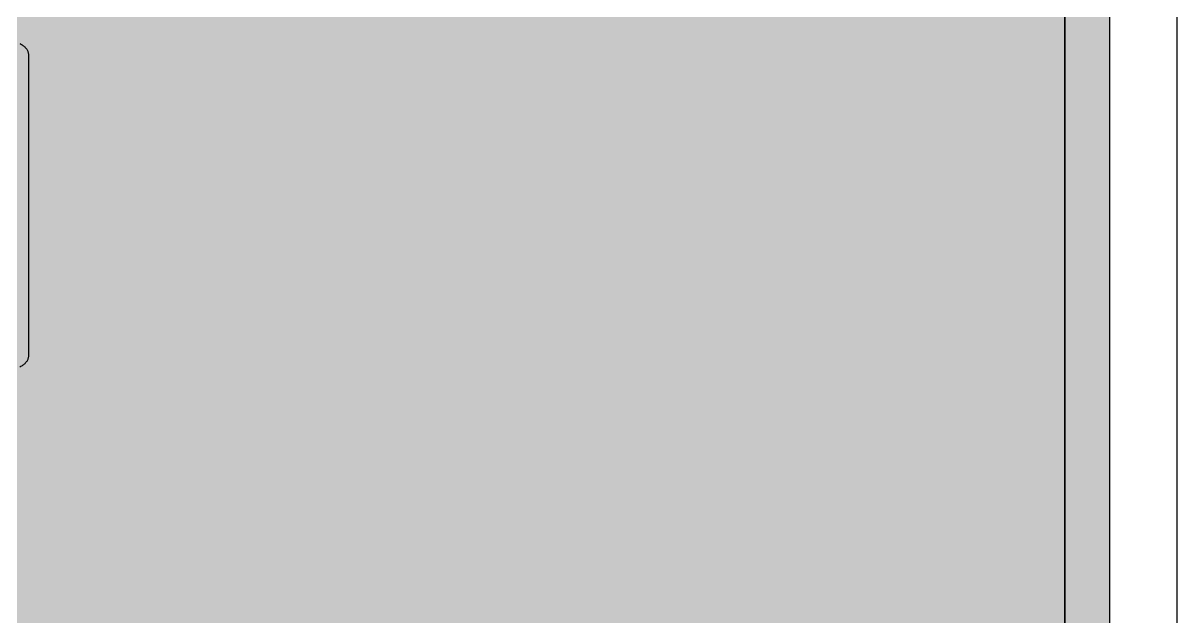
# Model space of a CAD drawing. Header units: metres. Extents: x -3.1 to 3, y -13.3 to 13.4.
# Drawn here: x 0.428 to 3.005, y -0.792 to 0.535 of the extents above; entities that cross this region are included whole.
import ezdxf

# ---------------------------------------------------------------- set-up
doc = ezdxf.new("R2010")
doc.units = ezdxf.units.M
doc.header["$MEASUREMENT"] = 0
for name, color, linetype in [('Poly-DimensionsExterior', 255, 'Continuous'), ('Poly-Furniture', 45, 'Continuous'), ('Poly-RoomsHatch', 31, 'Continuous'), ('Poly-WallsHatch', 8, 'Continuous')]:
    doc.layers.add(name, color=color, linetype=linetype)

msp = doc.modelspace()

# ---------------------------------------------------------------- hatches: boundary and pattern name
at = {"layer": 'Poly-RoomsHatch'}
h = msp.add_hatch(color=31, dxfattribs=at)
h.dxf.hatch_style = 1
h.paths.add_polyline_path([(-2.755273, -11.584335), (0.893237, -11.584335), (0.893237, -7.204682), (2.755273, -7.204682), (2.755273, 9.589497), (1.219811, 9.589497), (-1.184988, 9.589497), (-1.184988, 10.128293), (-2.755273, 10.128293)])
at = {"layer": 'Poly-WallsHatch'}
h = msp.add_hatch(color=8, dxfattribs=at)
h.dxf.hatch_style = 1
h.paths.add_polyline_path([(2.755273, 11.584334), (2.755273, -7.204682), (2.855273, -7.304682), (2.855273, 11.684334)])

# ---------------------------------------------------------------- linework, layer by layer
at = {"layer": 'Poly-DimensionsExterior', "color": 255}
msp.add_lwpolyline([(3.005273, 1.923219), (3.005273, -7.304682), (2.905273, -7.304682)], dxfattribs=at)
at = {"layer": 'Poly-Furniture', "color": 45}
for points in [[(0.420884, 0.48887), (0.422685, 0.487954), (0.424414, 0.486988), (0.42607, 0.485972), (0.427648, 0.484908), (0.429146, 0.483798), (0.430561, 0.482644), (0.43189, 0.481448), (0.43313, 0.480213), (0.434278, 0.478938), (0.43533, 0.477628), (0.436285, 0.476283), (0.437138, 0.474906), (0.437887, 0.473497), (0.43853, 0.472061), (0.439062, 0.470597), (0.439481, 0.469108), (0.439784, 0.467597), (0.439968, 0.466064), (0.44003, 0.464512)], [(0.44003, 0.464512), (0.44003, -0.209197)], [(0.44003, -0.209197), (0.439968, -0.210748), (0.439784, -0.212279), (0.439481, -0.21379), (0.439062, -0.215277), (0.43853, -0.21674), (0.437887, -0.218176), (0.437138, -0.219584), (0.436285, -0.220961), (0.43533, -0.222306), (0.434278, -0.223616), (0.43313, -0.224891), (0.43189, -0.226127), (0.430561, -0.227323), (0.429146, -0.228477), (0.427648, -0.229588), (0.42607, -0.230653), (0.424414, -0.23167), (0.422685, -0.232638), (0.420884, -0.233555)]]:
    msp.add_lwpolyline(points, dxfattribs=at)
at = {"layer": 'Poly-Rooms', "color": 31}
msp.add_lwpolyline([(-2.755273, -11.584335), (0.893237, -11.584335), (0.893237, -7.204682), (2.755273, -7.204682), (2.755273, 9.589497), (1.219811, 9.589497), (-1.184988, 9.589497), (-1.184988, 10.128293), (-2.755273, 10.128293), (-2.755273, -11.584335)], dxfattribs=at)
at = {"layer": 'Poly-Walls', "color": 8}
msp.add_lwpolyline([(2.755273, 11.584334), (2.755273, -7.204682), (2.855273, -7.304682), (2.855273, 11.684334), (2.755273, 11.584334)], dxfattribs=at)

doc.saveas('drawing.dxf')
